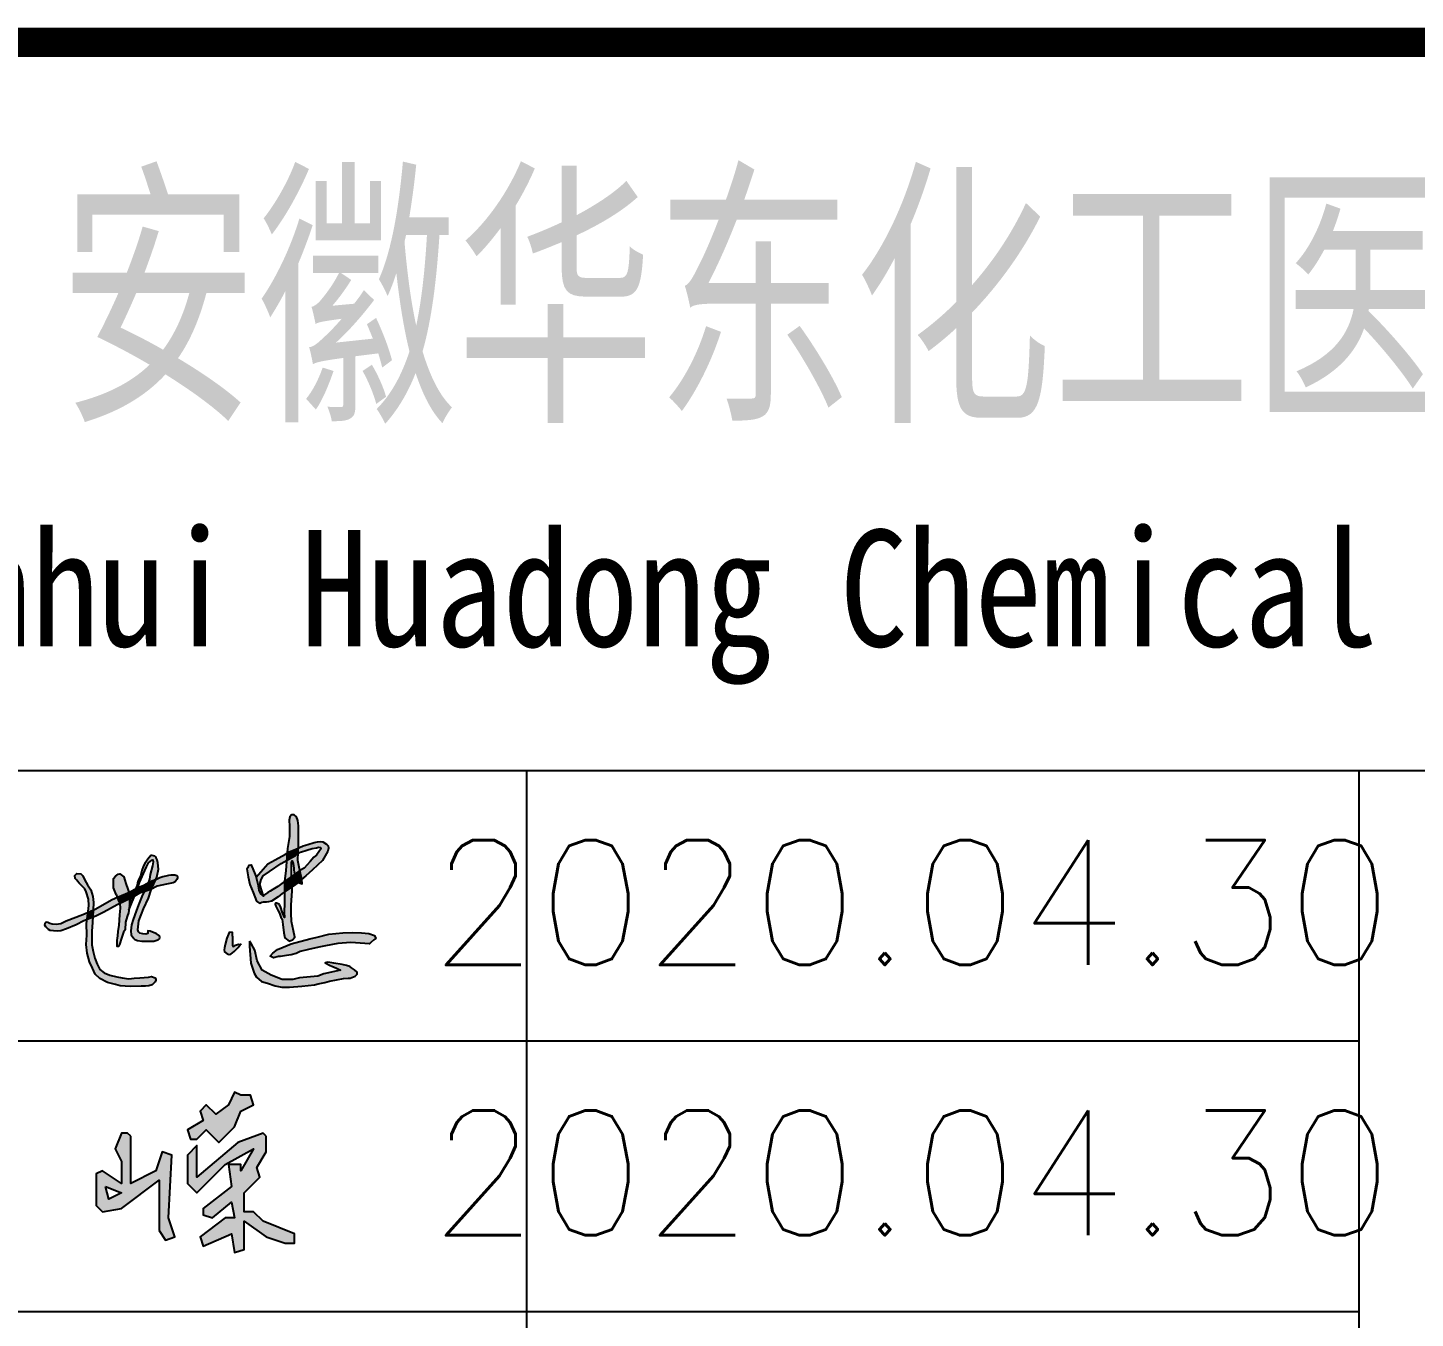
# Model space of a CAD drawing. Header units: millimetres. Extents: x 866309 to 879639, y 39442 to 44891.
# Drawn here: x 872914.1 to 872947.44, y 39487.96 to 39518.98 of the extents above; entities that cross this region are included whole.
import ezdxf
from ezdxf.enums import TextEntityAlignment as Align

# ---------------------------------------------------------------- set-up
doc = ezdxf.new("R2010")
doc.units = ezdxf.units.MM
doc.header["$LTSCALE"] = 1000
doc.header["$MEASUREMENT"] = 0
doc.layers.add('HATCH', color=8, linetype='Continuous')
doc.styles.add('ECEC_TQ', font='txt_l.shx', dxfattribs={"bigfont": 'hztxt_l.shx'})
doc.styles.add('ECEC_TQ_S', font='')
doc.styles.get('ECEC_TQ_S').set_extended_font_data('SimSun')

msp = doc.modelspace()

# ---------------------------------------------------------------- hatches: boundary and pattern name
at = {"linetype": 'Continuous'}
h = msp.add_hatch(color=256, dxfattribs=at)
h.paths.add_polyline_path([(872917.254, 39491.279), (872917.254, 39490.069), (872917.405, 39489.842), (872917.632, 39489.917), (872917.481, 39490.371), (872917.557, 39491.884), (872917.33, 39491.959), (872917.178, 39491.506), (872916.573, 39491.203), (872916.573, 39492.337), (872916.498, 39492.413), (872916.347, 39492.413), (872916.195, 39492.035), (872916.347, 39491.732), (872916.347, 39491.203), (872915.893, 39491.506), (872915.742, 39491.43), (872915.742, 39490.674), (872915.893, 39490.522), (872916.347, 39490.598)])
h.paths.add_polyline_path([(872916.347, 39490.976), (872916.044, 39490.825), (872915.968, 39491.127)], flags=16)
h.paths.add_polyline_path([(872919.069, 39492.564), (872919.22, 39492.942), (872919.523, 39493.094), (872919.447, 39493.321), (872919.22, 39493.321), (872919.069, 39493.396), (872918.918, 39493.094), (872918.615, 39492.867), (872918.388, 39493.094), (872918.237, 39492.942), (872918.313, 39492.716), (872917.935, 39492.489), (872918.01, 39492.262), (872918.162, 39492.262), (872918.388, 39492.489), (872918.691, 39492.186)])
h.paths.add_polyline_path([(872919.825, 39491.959), (872919.825, 39492.337), (872919.75, 39492.413), (872919.145, 39492.186), (872918.162, 39491.354), (872918.162, 39492.111), (872917.935, 39491.884), (872917.935, 39491.203), (872918.162, 39490.976), (872918.842, 39491.657), (872919.523, 39492.035), (872919.22, 39491.506), (872919.22, 39491.657), (872918.918, 39491.657), (872918.993, 39491.127), (872918.313, 39490.598), (872918.313, 39490.447), (872918.54, 39490.371), (872918.993, 39490.749), (872919.069, 39490.371), (872918.842, 39490.371), (872918.237, 39489.917), (872918.313, 39489.691), (872918.993, 39489.993), (872919.069, 39489.539), (872919.296, 39489.615), (872919.296, 39490.296), (872919.825, 39489.917), (872920.279, 39489.766), (872920.506, 39489.766), (872920.506, 39489.993), (872919.75, 39490.296), (872919.523, 39490.522), (872919.296, 39490.522), (872919.296, 39490.976), (872919.674, 39491.354), (872919.598, 39491.581)])
at = {"layer": 'HATCH'}
for points in [[(872920.6, 39499.795), (872920.59, 39499.925), (872920.558, 39500.016), (872920.495, 39500.058), (872920.435, 39500.058), (872920.393, 39500.013), (872920.376, 39499.936), (872920.383, 39499.785), (872920.39, 39499.543), (872920.341, 39499.252), (872920.332, 39499.141), (872920.379, 39499.168), (872920.523, 39499.227), (872920.601, 39499.264), (872920.607, 39499.381)], [(872921.315, 39499.312), (872921.275, 39499.354), (872921.187, 39499.412), (872921.135, 39499.417), (872921.058, 39499.415), (872920.977, 39499.392), (872920.831, 39499.349), (872920.718, 39499.316), (872920.628, 39499.277), (872920.601, 39499.264), (872920.594, 39499.128), (872920.648, 39499.162), (872920.803, 39499.215), (872920.929, 39499.249), (872921.037, 39499.271), (872921.083, 39499.28), (872921.132, 39499.278), (872921.149, 39499.253), (872921.038, 39499.094), (872920.971, 39499.043), (872920.884, 39498.94), (872920.736, 39498.782), (872920.635, 39498.722), (872920.649, 39498.652), (872920.687, 39498.514), (872920.783, 39498.591), (872920.941, 39498.736), (872921.182, 39498.965), (872921.305, 39499.188), (872921.322, 39499.258)], [(872916.878, 39498.653), (872916.951, 39498.814), (872917, 39498.904), (872917.036, 39498.935), (872917.078, 39498.971), (872917.103, 39498.975), (872917.111, 39498.927), (872917.092, 39498.834), (872917.04, 39498.627), (872917.026, 39498.512), (872916.996, 39498.424), (872917.01, 39498.432), (872917.08, 39498.472), (872917.177, 39498.513), (872917.201, 39498.566), (872917.238, 39498.752), (872917.222, 39498.907), (872917.204, 39498.979), (872917.186, 39499.024), (872917.169, 39499.049), (872917.149, 39499.064), (872917.087, 39499.081), (872917.056, 39499.081), (872916.98, 39498.993), (872916.947, 39498.944), (872916.914, 39498.891), (872916.876, 39498.833), (872916.835, 39498.726), (872916.806, 39498.597), (872916.762, 39498.502), (872916.732, 39498.426), (872916.727, 39498.369), (872916.695, 39498.29), (872916.723, 39498.305), (872916.742, 39498.312), (872916.785, 39498.435)], [(872919.905, 39498.695), (872920.188, 39498.889), (872920.319, 39498.965), (872920.332, 39499.141), (872920.289, 39499.116), (872920.044, 39498.977), (872919.869, 39498.88), (872919.585, 39498.561), (872919.623, 39498.392), (872919.651, 39498.251), (872919.686, 39498.165), (872919.762, 39498.105), (872919.674, 39498.389), (872919.707, 39498.505), (872919.752, 39498.594)], [(872920.594, 39499.128), (872920.531, 39499.087), (872920.319, 39498.965), (872920.302, 39498.725), (872920.267, 39498.462), (872920.44, 39498.579), (872920.437, 39498.691), (872920.432, 39498.873), (872920.433, 39498.906), (872920.448, 39498.953), (872920.476, 39498.888), (872920.49, 39498.777), (872920.491, 39498.747), (872920.498, 39498.674), (872920.513, 39498.632), (872920.635, 39498.722), (872920.604, 39498.883), (872920.586, 39498.96)], [(872920.601, 39499.264), (872920.523, 39499.227), (872920.379, 39499.168), (872920.332, 39499.141), (872920.319, 39498.965), (872920.531, 39499.087), (872920.594, 39499.128)], [(872919.578, 39498.589), (872919.562, 39498.628), (872919.507, 39498.763), (872919.471, 39498.833), (872919.464, 39498.856), (872919.42, 39498.848), (872919.404, 39498.817), (872919.362, 39498.759), (872919.394, 39498.572), (872919.437, 39498.39), (872919.51, 39498.191), (872919.59, 39497.989), (872919.677, 39497.932), (872919.719, 39497.957), (872919.755, 39497.963), (872919.781, 39497.964), (872919.831, 39497.964), (872919.886, 39497.966), (872919.957, 39497.985), (872920.118, 39498.09), (872920.212, 39498.167), (872920.265, 39498.204), (872920.267, 39498.462), (872920.108, 39498.34), (872919.989, 39498.265), (872919.919, 39498.222), (872919.863, 39498.191), (872919.789, 39498.138), (872919.762, 39498.105), (872919.686, 39498.165), (872919.651, 39498.251), (872919.623, 39498.392)], [(872920.649, 39498.652), (872920.635, 39498.722), (872920.635, 39498.722), (872920.513, 39498.632), (872920.511, 39498.613), (872920.544, 39498.497), (872920.593, 39498.437), (872920.687, 39498.514)], [(872915.661, 39498.098), (872915.61, 39498.256), (872915.535, 39498.377), (872915.465, 39498.492), (872915.418, 39498.596), (872915.376, 39498.645), (872915.28, 39498.649), (872915.227, 39498.6), (872915.238, 39498.534), (872915.267, 39498.5), (872915.295, 39498.47), (872915.333, 39498.417), (872915.402, 39498.346), (872915.469, 39498.283), (872915.499, 39498.209), (872915.553, 39498.032), (872915.566, 39497.88), (872915.546, 39497.736), (872915.544, 39497.716), (872915.671, 39497.771), (872915.676, 39497.95)], [(872916.455, 39498.412), (872916.403, 39498.568), (872916.311, 39498.644), (872916.267, 39498.632), (872916.203, 39498.584), (872916.159, 39498.532), (872916.159, 39498.448), (872916.159, 39498.308), (872916.223, 39498.147), (872916.246, 39498.08), (872916.256, 39498.085), (872916.526, 39498.2)], [(872916.954, 39498.303), (872916.996, 39498.424), (872916.907, 39498.375), (872916.742, 39498.312), (872916.707, 39498.215), (872916.665, 39498.107), (872916.784, 39498.175), (872916.904, 39498.217)], [(872917.177, 39498.513), (872917.08, 39498.472), (872917.01, 39498.432), (872916.996, 39498.424), (872916.954, 39498.303), (872916.904, 39498.217), (872917.051, 39498.269), (872917.075, 39498.281)], [(872917.589, 39498.427), (872917.636, 39498.452), (872917.657, 39498.474), (872917.679, 39498.509), (872917.694, 39498.547), (872917.693, 39498.575), (872917.69, 39498.586), (872917.68, 39498.6), (872917.634, 39498.615), (872917.54, 39498.615), (872917.49, 39498.608), (872917.42, 39498.595), (872917.343, 39498.578), (872917.267, 39498.552), (872917.19, 39498.518), (872917.177, 39498.513), (872917.075, 39498.281), (872917.203, 39498.349), (872917.43, 39498.393)], [(872920.45, 39498.222), (872920.447, 39498.328), (872920.265, 39498.204), (872920.263, 39497.936), (872920.262, 39497.722), (872920.263, 39497.592), (872920.211, 39497.726), (872920.182, 39497.832), (872920.148, 39497.908), (872920.099, 39497.927), (872920.072, 39497.939), (872920.051, 39497.941), (872920.043, 39497.912), (872920.059, 39497.866), (872920.118, 39497.754), (872920.145, 39497.695), (872920.175, 39497.6), (872920.209, 39497.549), (872920.226, 39497.423), (872920.253, 39497.224), (872920.276, 39497.107), (872920.382, 39497.022), (872920.462, 39497.059), (872920.517, 39497.123), (872920.482, 39497.269), (872920.437, 39497.498), (872920.425, 39497.697), (872920.425, 39497.899)], [(872920.44, 39498.579), (872920.267, 39498.462), (872920.265, 39498.204), (872920.447, 39498.328)], [(872920.544, 39498.497), (872920.511, 39498.613), (872920.513, 39498.632), (872920.457, 39498.591), (872920.44, 39498.579), (872920.447, 39498.328), (872920.525, 39498.382), (872920.593, 39498.437)], [(872920.687, 39498.514), (872920.593, 39498.437), (872920.691, 39498.406)], [(872916.248, 39497.897), (872916.311, 39497.927), (872916.269, 39498.014), (872916.246, 39498.08), (872916.129, 39498.023), (872915.717, 39497.79), (872915.671, 39497.771), (872915.659, 39497.598), (872915.73, 39497.625), (872915.927, 39497.723)], [(872916.54, 39497.875), (872916.544, 39498.041), (872916.311, 39497.927), (872916.317, 39497.819), (872916.302, 39497.661), (872916.288, 39497.409), (872916.262, 39497.257), (872916.254, 39497.154), (872916.243, 39497.095), (872916.241, 39497.045), (872916.241, 39497.001), (872916.235, 39496.944), (872916.236, 39496.915), (872916.24, 39496.903), (872916.248, 39496.896), (872916.275, 39496.897), (872916.304, 39496.941), (872916.354, 39497.122), (872916.395, 39497.242), (872916.435, 39497.298), (872916.447, 39497.478), (872916.488, 39497.614), (872916.52, 39497.707)], [(872916.547, 39498.138), (872916.526, 39498.2), (872916.256, 39498.085), (872916.246, 39498.08), (872916.269, 39498.014), (872916.311, 39497.927), (872916.544, 39498.041)], [(872916.695, 39498.29), (872916.54, 39498.205), (872916.526, 39498.2), (872916.547, 39498.138), (872916.544, 39498.041), (872916.582, 39498.06), (872916.632, 39498.088)], [(872916.665, 39498.107), (872916.632, 39498.088), (872916.559, 39497.924), (872916.538, 39497.86), (872916.527, 39497.766), (872916.609, 39497.966)], [(872916.998, 39498.058), (872917.063, 39498.254), (872917.075, 39498.281), (872917.051, 39498.269), (872916.904, 39498.217), (872916.856, 39498.135), (872916.778, 39497.936), (872916.707, 39497.767), (872916.663, 39497.63), (872916.628, 39497.543), (872916.589, 39497.415), (872916.573, 39497.273), (872916.583, 39497.178), (872916.65, 39497.092), (872916.67, 39497.067), (872916.738, 39497.04), (872916.837, 39497.023), (872916.903, 39497.021), (872917.012, 39497.021), (872917.13, 39497.025), (872917.201, 39497.048), (872917.235, 39497.064), (872917.265, 39497.084), (872917.27, 39497.115), (872917.262, 39497.153), (872917.18, 39497.209), (872917.131, 39497.228), (872917.037, 39497.263), (872916.986, 39497.271), (872916.986, 39497.232), (872916.983, 39497.208), (872916.931, 39497.194), (872916.863, 39497.197), (872916.793, 39497.216), (872916.756, 39497.245), (872916.74, 39497.296), (872916.764, 39497.516), (872916.882, 39497.802)], [(872916.742, 39498.312), (872916.723, 39498.305), (872916.695, 39498.29), (872916.632, 39498.088), (872916.665, 39498.107), (872916.707, 39498.215)], [(872915.441, 39497.516), (872915.521, 39497.546), (872915.544, 39497.716), (872915.423, 39497.665), (872915.021, 39497.51), (872914.896, 39497.451), (872914.778, 39497.43), (872914.687, 39497.439), (872914.625, 39497.456), (872914.56, 39497.489), (872914.532, 39497.48), (872914.512, 39497.454), (872914.509, 39497.411), (872914.533, 39497.369), (872914.563, 39497.333), (872914.594, 39497.305), (872914.638, 39497.283), (872914.717, 39497.274), (872914.808, 39497.267), (872914.896, 39497.274), (872915.031, 39497.321), (872915.258, 39497.416)], [(872915.671, 39497.771), (872915.544, 39497.716), (872915.521, 39497.546), (872915.659, 39497.598)], [(872915.633, 39497.124), (872915.636, 39497.265), (872915.65, 39497.471), (872915.659, 39497.598), (872915.521, 39497.546), (872915.508, 39497.451), (872915.513, 39497.167), (872915.503, 39496.943), (872915.524, 39496.733), (872915.581, 39496.526), (872915.651, 39496.377), (872915.716, 39496.23), (872915.829, 39496.124), (872916.011, 39496.027), (872916.204, 39495.986), (872916.315, 39495.951), (872916.56, 39495.936), (872916.826, 39495.943), (872916.93, 39495.944), (872917.005, 39495.95), (872917.083, 39495.973), (872917.155, 39496.05), (872917.173, 39496.086), (872917.173, 39496.102), (872917.161, 39496.14), (872917.133, 39496.154), (872917.097, 39496.166), (872917.069, 39496.172), (872916.998, 39496.159), (872916.794, 39496.145), (872916.651, 39496.133), (872916.529, 39496.122), (872916.363, 39496.141), (872916.241, 39496.167), (872916.068, 39496.208), (872915.93, 39496.264), (872915.829, 39496.342), (872915.769, 39496.469), (872915.706, 39496.616), (872915.67, 39496.779), (872915.639, 39496.939)], [(872919.152, 39496.875), (872919.202, 39496.935), (872919.22, 39496.946), (872919.162, 39496.95), (872919.089, 39496.925), (872919.049, 39496.9), (872919.022, 39496.905), (872919.019, 39496.932), (872919.019, 39496.97), (872919.014, 39497.028), (872919.014, 39497.07), (872919.014, 39497.131), (872919.011, 39497.166), (872919.011, 39497.211), (872919.006, 39497.241), (872918.941, 39497.246), (872918.921, 39497.193), (872918.883, 39497.093), (872918.838, 39496.942), (872918.823, 39496.862), (872918.813, 39496.814), (872918.821, 39496.764), (872918.888, 39496.722), (872918.939, 39496.707), (872918.979, 39496.709), (872919.059, 39496.772)], [(872919.55, 39496.811), (872919.474, 39496.951), (872919.423, 39497.025), (872919.426, 39496.907), (872919.461, 39496.495), (872919.536, 39496.259), (872919.597, 39496.161), (872919.717, 39496.056), (872919.858, 39496.016), (872920.043, 39495.947), (872920.199, 39495.921), (872920.388, 39495.919), (872920.685, 39495.943), (872920.986, 39495.977), (872921.074, 39495.997), (872921.238, 39496.031), (872921.35, 39496.062), (872921.686, 39496.124), (872921.793, 39496.132), (872921.843, 39496.132), (872921.964, 39496.185), (872922.011, 39496.233), (872922.013, 39496.282), (872921.95, 39496.332), (872921.879, 39496.386), (872921.833, 39496.414), (872921.757, 39496.441), (872921.65, 39496.463), (872921.45, 39496.495), (872921.307, 39496.521), (872921.247, 39496.507), (872921.361, 39496.443), (872921.406, 39496.425), (872921.519, 39496.378), (872921.567, 39496.348), (872921.611, 39496.326), (872921.211, 39496.239), (872921.065, 39496.18), (872920.631, 39496.14), (872920.469, 39496.101), (872920.212, 39496.101), (872919.944, 39496.211), (872919.731, 39496.33), (872919.609, 39496.552)], [(872920.841, 39496.827), (872921.091, 39496.883), (872921.253, 39496.914), (872921.552, 39496.965), (872921.857, 39496.995), (872922.31, 39496.957), (872922.344, 39496.99), (872922.417, 39497.059), (872922.463, 39497.087), (872922.43, 39497.158), (872922.29, 39497.212), (872922.114, 39497.224), (872921.893, 39497.229), (872921.669, 39497.222), (872921.335, 39497.191), (872921.052, 39497.123), (872920.879, 39497.079), (872920.429, 39496.962), (872920.233, 39496.878), (872920.1, 39496.822), (872919.983, 39496.738), (872919.92, 39496.667), (872920.004, 39496.626), (872920.126, 39496.654), (872920.167, 39496.657), (872920.312, 39496.677), (872920.424, 39496.695), (872920.543, 39496.731), (872920.64, 39496.776)]]:
    msp.add_hatch(color=256, dxfattribs=at).paths.add_polyline_path(points)

# ---------------------------------------------------------------- linework, layer by layer
for p, q in [((872891.091, 39501.127), (873001.091, 39501.127)), ((872926.091, 39468.627), (872926.091, 39501.127)), ((872946.091, 39468.627), (872946.091, 39501.127)), ((872891.091, 39494.627), (872946.091, 39494.627)), ((872891.091, 39488.127), (872946.091, 39488.127))]:
    msp.add_line(p, q)
at = {"const_width": 0.7}
msp.add_lwpolyline([(873071.091, 39518.627), (872891.091, 39518.627)], dxfattribs=at)
for points in [[(872920.511, 39498.613), (872920.544, 39498.497), (872920.593, 39498.437), (872920.691, 39498.406), (872920.687, 39498.514), (872920.649, 39498.652), (872920.604, 39498.883), (872920.586, 39498.96), (872920.607, 39499.381), (872920.6, 39499.795), (872920.59, 39499.925), (872920.558, 39500.016), (872920.495, 39500.058), (872920.435, 39500.058), (872920.393, 39500.013), (872920.376, 39499.936), (872920.383, 39499.785), (872920.39, 39499.543), (872920.341, 39499.252), (872920.302, 39498.725), (872920.267, 39498.462), (872920.263, 39497.936), (872920.262, 39497.722), (872920.263, 39497.592), (872920.211, 39497.726), (872920.182, 39497.832), (872920.148, 39497.908)], [(872919.585, 39498.561), (872919.869, 39498.88), (872920.044, 39498.977), (872920.289, 39499.116), (872920.379, 39499.168), (872920.523, 39499.227), (872920.628, 39499.277), (872920.718, 39499.316), (872920.831, 39499.349), (872920.977, 39499.392), (872921.058, 39499.415), (872921.135, 39499.417), (872921.187, 39499.412), (872921.275, 39499.354), (872921.315, 39499.312), (872921.322, 39499.258), (872921.305, 39499.188), (872921.182, 39498.965), (872920.941, 39498.736), (872920.783, 39498.591), (872920.525, 39498.382), (872920.212, 39498.167), (872920.118, 39498.09), (872919.957, 39497.985), (872919.886, 39497.966), (872919.831, 39497.964), (872919.781, 39497.964), (872919.755, 39497.963), (872919.719, 39497.957), (872919.677, 39497.932)], [(872916.527, 39497.766), (872916.609, 39497.966), (872916.707, 39498.215), (872916.785, 39498.435), (872916.878, 39498.653), (872916.951, 39498.814), (872917, 39498.904), (872917.036, 39498.935), (872917.078, 39498.971), (872917.103, 39498.975), (872917.111, 39498.927), (872917.092, 39498.834), (872917.04, 39498.627), (872917.026, 39498.512), (872916.954, 39498.303), (872916.856, 39498.135), (872916.778, 39497.936), (872916.707, 39497.767), (872916.663, 39497.63), (872916.628, 39497.543), (872916.589, 39497.415), (872916.573, 39497.273), (872916.583, 39497.178), (872916.65, 39497.092), (872916.67, 39497.067), (872916.738, 39497.04), (872916.837, 39497.023), (872916.903, 39497.021), (872917.012, 39497.021), (872917.13, 39497.025), (872917.201, 39497.048), (872917.235, 39497.064), (872917.265, 39497.084), (872917.27, 39497.115), (872917.262, 39497.153), (872917.18, 39497.209), (872917.131, 39497.228), (872917.037, 39497.263), (872916.986, 39497.271), (872916.986, 39497.232), (872916.983, 39497.208), (872916.931, 39497.194), (872916.863, 39497.197), (872916.793, 39497.216), (872916.756, 39497.245), (872916.74, 39497.296), (872916.764, 39497.516), (872916.882, 39497.802), (872916.998, 39498.058), (872917.063, 39498.254), (872917.201, 39498.566), (872917.238, 39498.752), (872917.222, 39498.907), (872917.204, 39498.979), (872917.186, 39499.024), (872917.169, 39499.049), (872917.149, 39499.064), (872917.087, 39499.081), (872917.056, 39499.081), (872916.98, 39498.993), (872916.947, 39498.944), (872916.914, 39498.891), (872916.876, 39498.833), (872916.835, 39498.726), (872916.806, 39498.597), (872916.762, 39498.502), (872916.732, 39498.426), (872916.727, 39498.369)], [(872919.362, 39498.759), (872919.404, 39498.817), (872919.42, 39498.848), (872919.42, 39498.848), (872919.464, 39498.856), (872919.471, 39498.833), (872919.507, 39498.763), (872919.562, 39498.628), (872919.578, 39498.589), (872919.623, 39498.392), (872919.651, 39498.251), (872919.686, 39498.165), (872919.762, 39498.105), (872919.674, 39498.389), (872919.707, 39498.505), (872919.752, 39498.594), (872919.905, 39498.695), (872920.188, 39498.889), (872920.531, 39499.087), (872920.648, 39499.162), (872920.803, 39499.215), (872920.929, 39499.249), (872921.037, 39499.271), (872921.083, 39499.28), (872921.132, 39499.278), (872921.149, 39499.253), (872921.038, 39499.094), (872920.971, 39499.043), (872920.884, 39498.94), (872920.736, 39498.782), (872920.635, 39498.722), (872920.457, 39498.591), (872920.267, 39498.462), (872920.108, 39498.34), (872919.989, 39498.265), (872919.919, 39498.222), (872919.863, 39498.191), (872919.789, 39498.138), (872919.762, 39498.105)], [(872919.362, 39498.759), (872919.394, 39498.572), (872919.437, 39498.39), (872919.51, 39498.191), (872919.59, 39497.989), (872919.677, 39497.932)], [(872920.148, 39497.908), (872920.099, 39497.927), (872920.072, 39497.939), (872920.051, 39497.941), (872920.043, 39497.912), (872920.059, 39497.866), (872920.118, 39497.754), (872920.145, 39497.695), (872920.175, 39497.6), (872920.209, 39497.549), (872920.226, 39497.423), (872920.253, 39497.224), (872920.276, 39497.107), (872920.382, 39497.022), (872920.462, 39497.059), (872920.517, 39497.123), (872920.517, 39497.123), (872920.482, 39497.269), (872920.437, 39497.498), (872920.425, 39497.697), (872920.425, 39497.899), (872920.45, 39498.222), (872920.437, 39498.691), (872920.432, 39498.873), (872920.433, 39498.906), (872920.448, 39498.953), (872920.448, 39498.953), (872920.476, 39498.888), (872920.49, 39498.777), (872920.491, 39498.747), (872920.498, 39498.674), (872920.513, 39498.632), (872920.511, 39498.613)], [(872917.68, 39498.6), (872917.69, 39498.586), (872917.693, 39498.575), (872917.694, 39498.547), (872917.679, 39498.509), (872917.657, 39498.474), (872917.636, 39498.452), (872917.589, 39498.427), (872917.43, 39498.393), (872917.203, 39498.349), (872917.051, 39498.269), (872916.784, 39498.175), (872916.582, 39498.06), (872916.248, 39497.897), (872915.927, 39497.723), (872915.73, 39497.625), (872915.441, 39497.516), (872915.258, 39497.416), (872915.031, 39497.321), (872914.896, 39497.274), (872914.808, 39497.267), (872914.717, 39497.274), (872914.638, 39497.283), (872914.594, 39497.305), (872914.563, 39497.333), (872914.533, 39497.369), (872914.509, 39497.411), (872914.512, 39497.454), (872914.532, 39497.48), (872914.56, 39497.489)], [(872914.56, 39497.489), (872914.625, 39497.456), (872914.687, 39497.439), (872914.778, 39497.43), (872914.896, 39497.451), (872915.021, 39497.51), (872915.423, 39497.665), (872915.717, 39497.79), (872916.129, 39498.023), (872916.256, 39498.085), (872916.54, 39498.205), (872916.723, 39498.305), (872916.907, 39498.375), (872917.01, 39498.432), (872917.08, 39498.472), (872917.19, 39498.518), (872917.267, 39498.552), (872917.343, 39498.578), (872917.42, 39498.595), (872917.49, 39498.608), (872917.54, 39498.615), (872917.634, 39498.615), (872917.634, 39498.615), (872917.68, 39498.6)], [(872915.238, 39498.534), (872915.227, 39498.6), (872915.28, 39498.649), (872915.376, 39498.645), (872915.418, 39498.596), (872915.465, 39498.492), (872915.535, 39498.377), (872915.61, 39498.256), (872915.661, 39498.098), (872915.676, 39497.95), (872915.671, 39497.771), (872915.65, 39497.471), (872915.636, 39497.265), (872915.633, 39497.124), (872915.639, 39496.939), (872915.67, 39496.779), (872915.706, 39496.616), (872915.769, 39496.469), (872915.829, 39496.342), (872915.93, 39496.264), (872916.068, 39496.208), (872916.241, 39496.167), (872916.363, 39496.141), (872916.529, 39496.122), (872916.651, 39496.133), (872916.794, 39496.145), (872916.998, 39496.159), (872917.069, 39496.172), (872917.097, 39496.166), (872917.133, 39496.154), (872917.161, 39496.14), (872917.173, 39496.102), (872917.173, 39496.086), (872917.155, 39496.05), (872917.083, 39495.973), (872917.005, 39495.95), (872916.93, 39495.944), (872916.826, 39495.943), (872916.56, 39495.936), (872916.315, 39495.951), (872916.204, 39495.986), (872916.011, 39496.027), (872915.829, 39496.124), (872915.716, 39496.23), (872915.651, 39496.377), (872915.581, 39496.526), (872915.524, 39496.733), (872915.503, 39496.943), (872915.513, 39497.167), (872915.508, 39497.451), (872915.546, 39497.736), (872915.566, 39497.88), (872915.553, 39498.032), (872915.499, 39498.209), (872915.469, 39498.283), (872915.402, 39498.346), (872915.333, 39498.417), (872915.295, 39498.47), (872915.267, 39498.5), (872915.238, 39498.534)], [(872916.223, 39498.147), (872916.159, 39498.308), (872916.159, 39498.448), (872916.159, 39498.532), (872916.203, 39498.584), (872916.267, 39498.632), (872916.311, 39498.644), (872916.403, 39498.568), (872916.455, 39498.412), (872916.547, 39498.138), (872916.54, 39497.875), (872916.52, 39497.707), (872916.488, 39497.614), (872916.447, 39497.478), (872916.435, 39497.298), (872916.395, 39497.242), (872916.354, 39497.122), (872916.304, 39496.941), (872916.275, 39496.897), (872916.248, 39496.896)], [(872916.727, 39498.369), (872916.695, 39498.29), (872916.632, 39498.088), (872916.559, 39497.924), (872916.538, 39497.86)], [(872916.223, 39498.147), (872916.269, 39498.014), (872916.311, 39497.927), (872916.317, 39497.819), (872916.302, 39497.661), (872916.288, 39497.409), (872916.262, 39497.257), (872916.254, 39497.154), (872916.243, 39497.095), (872916.241, 39497.045), (872916.241, 39497.001), (872916.235, 39496.944), (872916.236, 39496.915)], [(872918.941, 39497.246), (872918.921, 39497.193), (872918.883, 39497.093), (872918.838, 39496.942), (872918.823, 39496.862), (872918.813, 39496.814), (872918.821, 39496.764), (872918.821, 39496.764), (872918.888, 39496.722), (872918.939, 39496.707), (872918.979, 39496.709), (872919.059, 39496.772), (872919.152, 39496.875), (872919.202, 39496.935), (872919.237, 39496.957)], [(872918.941, 39497.246), (872919.006, 39497.241), (872919.011, 39497.211), (872919.011, 39497.166), (872919.014, 39497.131), (872919.014, 39497.07), (872919.014, 39497.028), (872919.019, 39496.97), (872919.019, 39496.932), (872919.022, 39496.905), (872919.022, 39496.905), (872919.049, 39496.9), (872919.089, 39496.925), (872919.162, 39496.95), (872919.162, 39496.95), (872919.22, 39496.946)], [(872919.423, 39497.025), (872919.426, 39496.907), (872919.461, 39496.495), (872919.536, 39496.259), (872919.597, 39496.161), (872919.717, 39496.056), (872919.858, 39496.016), (872920.043, 39495.947), (872920.199, 39495.921), (872920.388, 39495.919), (872920.685, 39495.943), (872920.986, 39495.977), (872921.074, 39495.997), (872921.238, 39496.031), (872921.35, 39496.062), (872921.686, 39496.124), (872921.793, 39496.132), (872921.843, 39496.132), (872921.964, 39496.185), (872922.011, 39496.233), (872922.013, 39496.282), (872921.95, 39496.332), (872921.879, 39496.386), (872921.833, 39496.414), (872921.757, 39496.441), (872921.65, 39496.463), (872921.45, 39496.495), (872921.307, 39496.521), (872921.247, 39496.507), (872921.247, 39496.507), (872921.247, 39496.507), (872921.361, 39496.443), (872921.406, 39496.425), (872921.519, 39496.378), (872921.567, 39496.348), (872921.611, 39496.326), (872921.211, 39496.239), (872921.065, 39496.18), (872920.631, 39496.14), (872920.469, 39496.101), (872920.212, 39496.101), (872919.944, 39496.211), (872919.731, 39496.33), (872919.609, 39496.552), (872919.55, 39496.811), (872919.474, 39496.951), (872919.423, 39497.025)], [(872919.983, 39496.738), (872920.1, 39496.822), (872920.233, 39496.878), (872920.429, 39496.962), (872920.879, 39497.079), (872921.052, 39497.123), (872921.335, 39497.191), (872921.669, 39497.222), (872921.893, 39497.229), (872922.114, 39497.224), (872922.29, 39497.212), (872922.43, 39497.158), (872922.43, 39497.158), (872922.463, 39497.087), (872922.417, 39497.059), (872922.344, 39496.99), (872922.31, 39496.957), (872922.31, 39496.957), (872921.857, 39496.995), (872921.552, 39496.965), (872921.253, 39496.914), (872921.091, 39496.883), (872920.841, 39496.827), (872920.64, 39496.776), (872920.543, 39496.731), (872920.424, 39496.695), (872920.312, 39496.677), (872920.167, 39496.657), (872920.126, 39496.654), (872920.004, 39496.626), (872919.92, 39496.667), (872919.983, 39496.738), (872919.983, 39496.738)], [(872916.236, 39496.915), (872916.24, 39496.903), (872916.248, 39496.896)]]:
    msp.add_lwpolyline(points)
at = {"linetype": 'Continuous', "elevation": 2318108.623}
for points in [[(872919.22, 39493.321), (872919.069, 39493.396), (872918.918, 39493.094), (872918.615, 39492.867), (872918.388, 39493.094), (872918.237, 39492.942), (872918.313, 39492.716), (872917.935, 39492.489), (872918.01, 39492.262), (872918.162, 39492.262), (872918.388, 39492.489), (872918.691, 39492.186), (872919.069, 39492.564), (872919.22, 39492.942), (872919.523, 39493.094), (872919.447, 39493.321), (872919.22, 39493.321)], [(872916.573, 39492.337), (872916.498, 39492.413), (872916.347, 39492.413), (872916.195, 39492.035), (872916.347, 39491.732), (872916.347, 39491.203), (872915.893, 39491.506), (872915.742, 39491.43), (872915.742, 39490.674), (872915.893, 39490.522), (872916.347, 39490.598), (872917.254, 39491.279), (872917.254, 39490.069), (872917.405, 39489.842), (872917.632, 39489.917), (872917.481, 39490.371), (872917.557, 39491.884), (872917.33, 39491.959), (872917.178, 39491.506), (872916.573, 39491.203), (872916.573, 39492.337)], [(872919.825, 39492.337), (872919.75, 39492.413), (872919.145, 39492.186), (872918.162, 39491.354), (872918.162, 39492.111), (872917.935, 39491.884), (872917.935, 39491.203), (872918.162, 39490.976), (872918.842, 39491.657), (872919.523, 39492.035), (872919.22, 39491.506), (872919.22, 39491.657), (872918.918, 39491.657), (872918.993, 39491.127), (872918.313, 39490.598), (872918.313, 39490.447), (872918.54, 39490.371), (872918.993, 39490.749), (872919.069, 39490.371), (872918.842, 39490.371), (872918.237, 39489.917), (872918.313, 39489.691), (872918.993, 39489.993), (872919.069, 39489.539), (872919.296, 39489.615), (872919.296, 39490.296), (872919.825, 39489.917), (872920.279, 39489.766), (872920.506, 39489.766), (872920.506, 39489.993), (872919.75, 39490.296), (872919.523, 39490.522), (872919.296, 39490.522), (872919.296, 39490.976), (872919.674, 39491.354), (872919.598, 39491.581), (872919.825, 39491.959), (872919.825, 39492.337)], [(872915.968, 39491.127), (872916.347, 39490.976), (872916.044, 39490.825), (872915.968, 39491.127)]]:
    msp.add_lwpolyline(points, dxfattribs=at)

# ---------------------------------------------------------------- texts
at = {"style": 'ECEC_TQ_S'}
for s, height, width, p in [('安徽华东化工医药工程有限责任公司', 5, 0.7, (872953.04, 39512.627)), ('Anhui Huadong Chemical & Medical Engineering Co.,Ltd', 2.8, 0.85, (872953.04, 39505.127))]:
    msp.add_text(s, height=height, dxfattribs=dict(at, width=width)).set_placement(p, align=Align.MIDDLE)
at = {"style": 'ECEC_TQ'}
for p in [(872935.335, 39497.955), (872935.335, 39491.455)]:
    msp.add_attdef('2020.04.30', text=' ', height=3, dxfattribs=at).set_placement(p, align=Align.MIDDLE)

doc.saveas('drawing.dxf')
